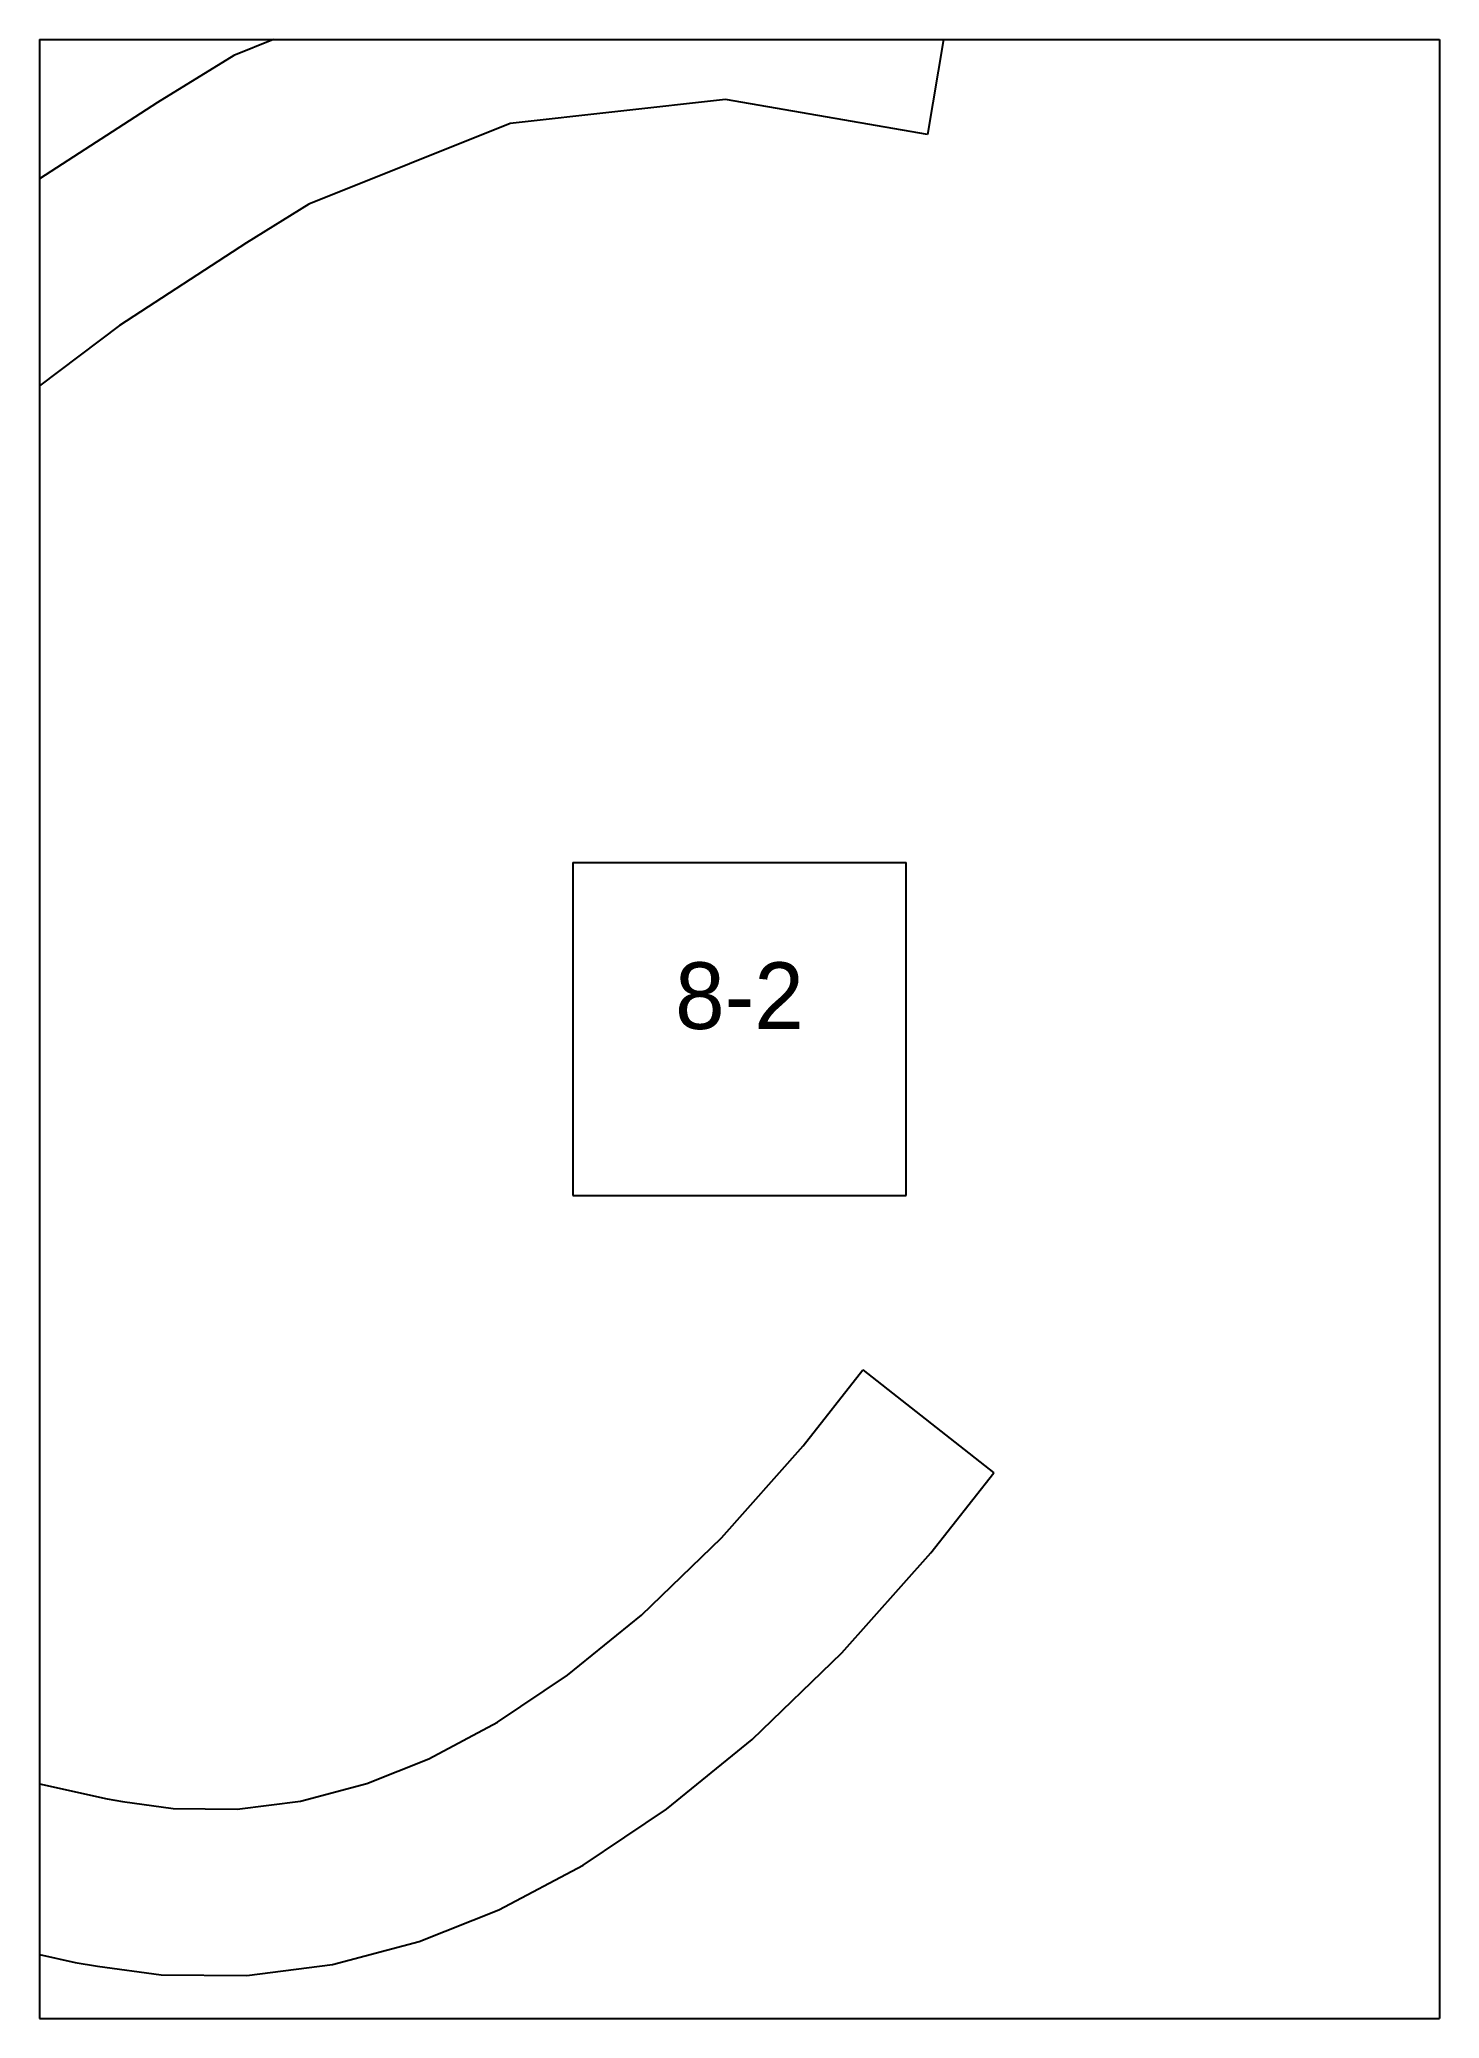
# Paper-space layout 'Plan 8-2' of a CAD drawing. Header units: metres, sheet in millimetres. Extents: x 0 to 210, y 0 to 297.
# The model-space entities are those that its viewports show. They can reach past a viewport. Long polylines and large blocks are cut down to what shows.
import ezdxf
from ezdxf.enums import TextEntityAlignment as Align

# ---------------------------------------------------------------- set-up
doc = ezdxf.new("R2010")
doc.units = ezdxf.units.M
for name, color, linetype in [('default', 7, 'Continuous'), ('TEXTLAYER', 7, 'Continuous'), ('VIEWPORTS', 7, 'Continuous')]:
    doc.layers.add(name, color=color, linetype=linetype)

msp = doc.modelspace()

# ---------------------------------------------------------------- linework, layer by layer
at = {"color": 9}
for p, q in [((210, -1782), (210, -2079)), ((210, -1782), (210, -2079)), ((420, -1782), (420, -2079)), ((420, -1782), (420, -2079)), ((0, -2079), (210, -2079)), ((0, -2079), (210, -2079)), ((210, -2079), (420, -2079)), ((210, -2079), (210, -2376)), ((210, -2079), (420, -2079)), ((210, -2079), (210, -2376)), ((420, -2079), (630, -2079)), ((420, -2079), (420, -2376)), ((420, -2079), (630, -2079)), ((420, -2079), (420, -2376)), ((290, -2202.5), (340, -2202.5)), ((290, -2202.5), (290, -2252.5)), ((340, -2252.5), (340, -2202.5)), ((290, -2252.5), (340, -2252.5)), ((0, -2376), (210, -2376)), ((0, -2376), (210, -2376)), ((210, -2376), (420, -2376)), ((210, -2376), (210, -2673)), ((210, -2376), (420, -2376)), ((210, -2376), (210, -2673)), ((420, -2376), (630, -2376)), ((420, -2376), (420, -2673)), ((420, -2376), (630, -2376)), ((420, -2376), (420, -2673))]:
    msp.add_line(p, q, dxfattribs=at)
at = {"layer": 'default', "color": 7, "linetype": 'Continuous'}
for p, q in [((274.56, -2067.33), (239.13, -2081.37)), ((347.36, -2068.62), (343.2, -2093.27)), ((239.13, -2081.37), (227.67, -2088.42)), ((227.67, -2088.42), (207.63, -2101.46)), ((312.9, -2088), (280.61, -2091.58)), ((343.2, -2093.27), (312.9, -2088)), ((280.61, -2091.58), (250.37, -2103.7)), ((250.37, -2103.7), (241.06, -2109.53)), ((241.06, -2109.53), (221.98, -2121.93)), ((221.98, -2121.93), (195.76, -2141.7)), ((324.53, -2290.06), (333.51, -2278.65)), ((333.51, -2278.65), (353.15, -2294.12)), ((333.51, -2278.65), (333.51, -2278.65)), ((312.3, -2303.85), (324.53, -2290.06)), ((343.7, -2306.1), (353.15, -2294.12)), ((353.15, -2294.12), (353.15, -2294.12)), ((300.3, -2315.46), (312.3, -2303.85)), ((330.36, -2321.14), (343.7, -2306.1)), ((289.2, -2324.49), (300.3, -2315.46)), ((316.89, -2334.16), (330.36, -2321.14)), ((278.69, -2331.55), (289.2, -2324.49)), ((268.4, -2337.02), (278.69, -2331.55)), ((304.07, -2344.59), (316.89, -2334.16)), ((259.11, -2340.72), (268.4, -2337.02)), ((198.94, -2337.79), (209.62, -2340.7)), ((209.62, -2340.7), (220.14, -2343.06)), ((220.14, -2343.06), (222.46, -2343.44)), ((249.14, -2343.38), (259.11, -2340.72)), ((222.46, -2343.44), (230.05, -2344.51)), ((230.05, -2344.51), (239.62, -2344.59)), ((239.62, -2344.59), (249.14, -2343.38)), ((291.53, -2352.99), (304.07, -2344.59)), ((278.9, -2359.71), (291.53, -2352.99)), ((266.95, -2364.46), (278.9, -2359.71)), ((203.6, -2364.96), (215.34, -2367.59)), ((253.95, -2367.91), (266.95, -2364.46)), ((215.34, -2367.59), (218.7, -2368.16)), ((218.7, -2368.16), (228.25, -2369.44)), ((228.25, -2369.44), (241.1, -2369.55)), ((241.1, -2369.55), (253.95, -2367.91))]:
    msp.add_line(p, q, dxfattribs=at)

# ---------------------------------------------------------------- texts
at = {"layer": 'TEXTLAYER', "color": 1}
msp.add_text('8-2', height=10, dxfattribs=at).set_placement((315, -2227.5), align=Align.CENTER)

psp = doc.layouts.new('Plan 8-2')

# ---------------------------------------------------------------- viewports
at = {"layer": 'VIEWPORTS'}
psp.add_viewport(center=(105, 148.5), size=(210, 297), view_center_point=(315, -2227.5), view_height=297, dxfattribs=at)

doc.saveas('drawing.dxf')
